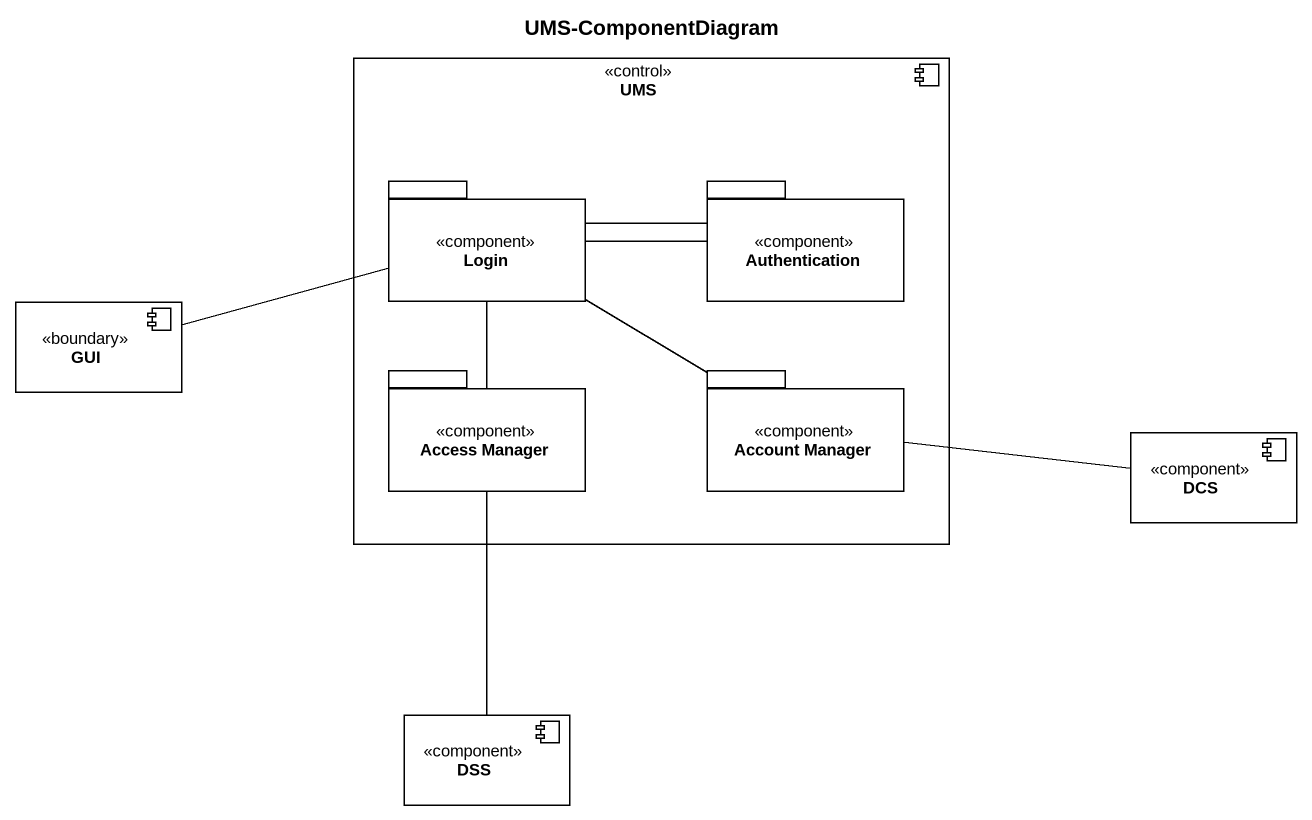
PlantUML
@startuml
title UMS-ComponentDiagram
component UMS <<control>> {
  package Login <<component>> {
  }
  package Authentication <<component>> {
  }
  package "Access Manager" as Access_Manager <<component>> {
  }
  package "Account Manager" as Account_Manager <<component>> {
  }
}
component GUI <<boundary>>
component DCS <<component>>
component DSS <<component>>
Login -right- Authentication
Login -- Access_Manager
Login -right- Account_Manager
Authentication -left- Login
GUI -right- Login
Access_Manager -- DSS
Account_Manager -right- DCS
@enduml
